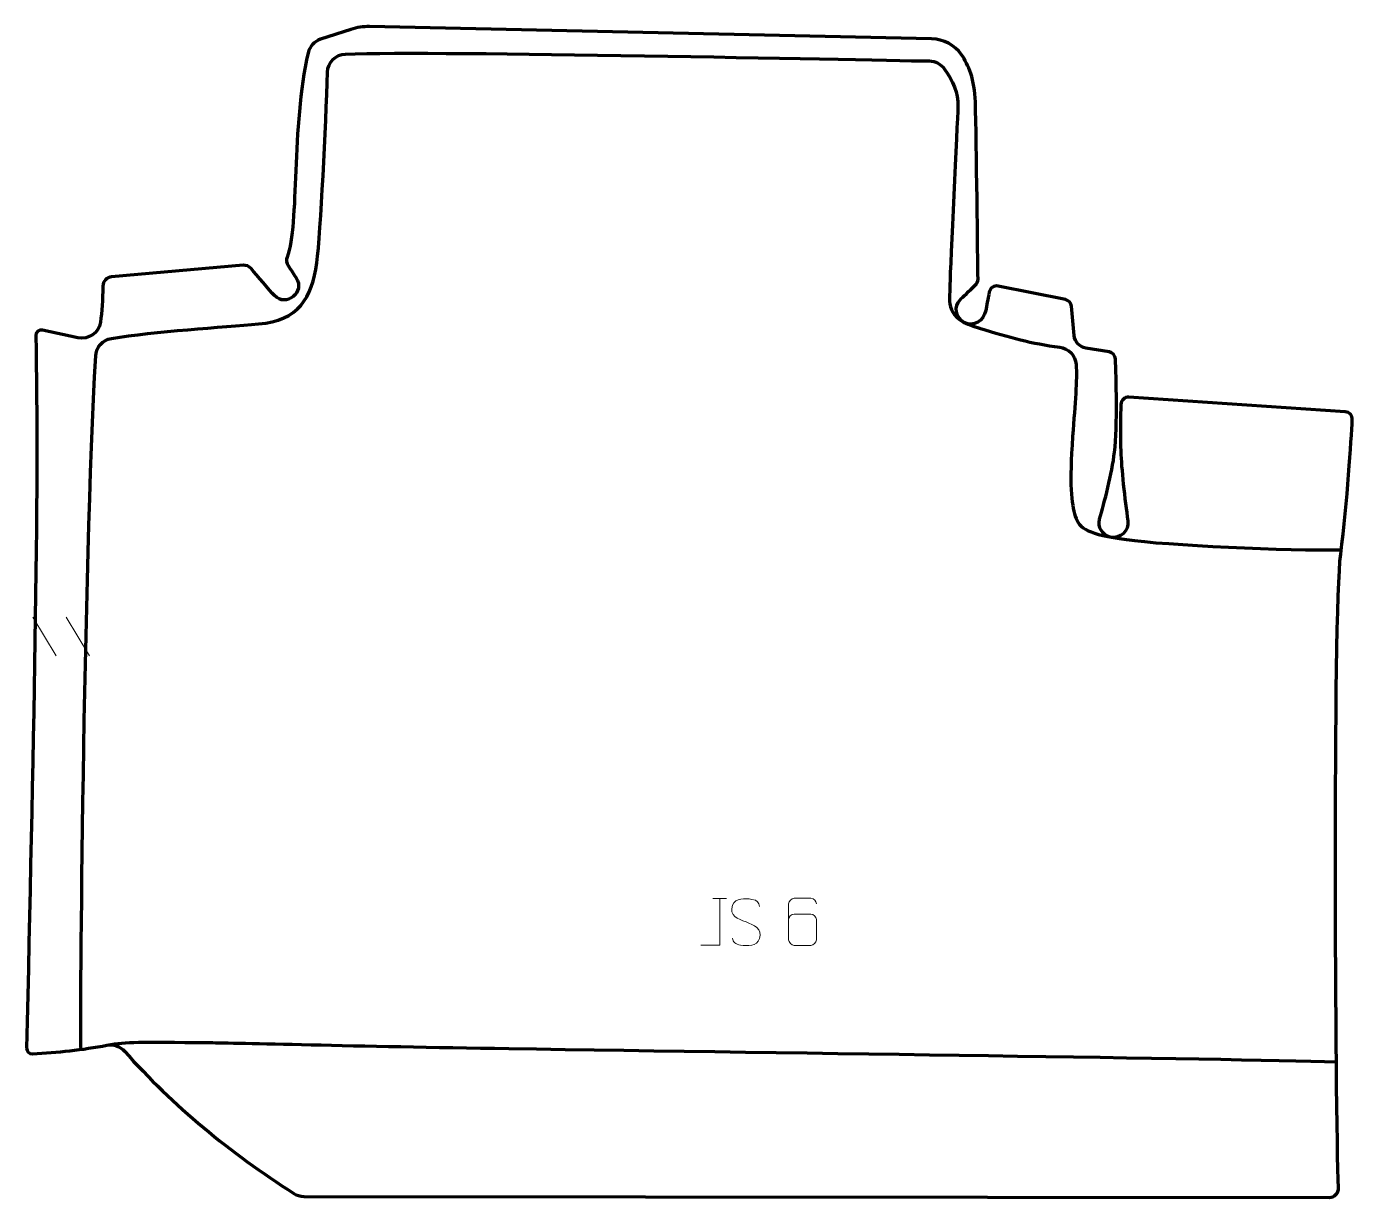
# Model space of a CAD drawing. Header units: millimetres. Extents: x -353 to 352, y -310 to 312.
import ezdxf

# ---------------------------------------------------------------- set-up
doc = ezdxf.new("R2010")
doc.units = ezdxf.units.MM
doc.header["$MEASUREMENT"] = 0
doc.layers.add('layer 1', color=7, linetype='Continuous')
doc.layers.add('layer 2', color=7, linetype='Continuous')

msp = doc.modelspace()

# ---------------------------------------------------------------- linework, layer by layer
at = {"layer": 'layer 1', "color": 230, "lineweight": 200}
msp.add_open_spline([(-352.6965, -230.6453), (-349.3465, -81.0204), (-345.8211, 70.9698), (-347.8703, 147.8759), (-347.8703, 147.8759), (-347.9224, 149.8187), (-346.1406, 151.2942), (-344.2406, 150.8853), (-344.2406, 150.8853), (-344.2406, 150.8853), (-325.4249, 146.8373), (-325.4249, 146.8373), (-325.4249, 146.8373), (-319.796, 145.6263), (-314.2793, 149.4022), (-313.4368, 155.0984), (-313.4368, 155.0984), (-312.6341, 160.5257), (-312.2576, 167.0668), (-312.146, 174.2996), (-312.146, 174.2996), (-312.1064, 176.8657), (-310.1405, 178.9905), (-307.5833, 179.2148), (-307.5833, 179.2148), (-307.5833, 179.2148), (-237.6538, 185.3459), (-237.6538, 185.3459), (-237.6538, 185.3459), (-236.0343, 185.4876), (-234.4479, 184.834), (-233.3986, 183.5925), (-233.3986, 183.5925), (-230.2987, 179.9248), (-223.7165, 172.1796), (-220.9296, 169.2269), (-220.9296, 169.2269), (-214.7998, 162.7332), (-204.5128, 171.2107), (-209.4063, 178.6801), (-209.4063, 178.6801), (-210.2944, 180.0357), (-212.2991, 183.0517), (-213.7038, 185.1625), (-213.7038, 185.1625), (-214.5964, 186.5037), (-214.7716, 188.1864), (-214.2134, 189.6977), (-214.2134, 189.6977), (-207.7578, 207.1673), (-212.1229, 258.9627), (-203.0996, 298.1901), (-203.0996, 298.1901), (-202.3128, 301.6119), (-199.7865, 304.3683), (-196.4479, 305.4551), (-196.4479, 305.4551), (-196.4479, 305.4551), (-180.3541, 310.6939), (-180.3541, 310.6939), (-180.3541, 310.6939), (-177.1474, 311.7378), (-173.7879, 312.2338), (-170.4168, 312.1603), (-170.4168, 312.1603), (-170.4168, 312.1603), (128.2398, 305.6761), (128.2398, 305.6761), (128.2398, 305.6761), (134.5688, 305.5388), (140.5046, 302.4457), (144.1211, 297.2498), (144.1211, 297.2498), (147.7516, 292.0329), (151.2303, 284.0023), (151.5336, 272.2154), (151.5336, 272.2154), (152.1217, 249.3754), (152.7853, 189.3754), (152.9094, 177.878), (152.9094, 177.878), (152.9227, 176.6653), (152.335, 175.5748), (151.4494, 174.7471), (151.4494, 174.7471), (148.1687, 171.6818), (144.8559, 168.4007), (143.4231, 167.0243), (143.4231, 167.0243), (139.7685, 163.5144), (141.1382, 157.3247), (145.6292, 154.978), (145.6292, 154.978), (145.6295, 154.978), (145.6299, 154.9777), (145.6303, 154.9777), (145.6303, 154.9777), (150.5522, 152.4061), (156.0094, 155.7989), (156.987, 161.2651), (156.987, 161.2651), (157.4545, 163.8788), (158.1087, 167.207), (158.8738, 170.9986), (158.8738, 170.9986), (159.3212, 173.2173), (161.3914, 174.7127), (163.6101, 174.2655), (163.6101, 174.2655), (163.6101, 174.2655), (199.3231, 167.0698), (199.3231, 167.0698), (199.3231, 167.0698), (201.0504, 166.7218), (202.3466, 165.2838), (202.5146, 163.5297), (202.5146, 163.5297), (202.5146, 163.5297), (203.9992, 148.0238), (203.9992, 148.0238), (203.9992, 148.0238), (204.3242, 144.6316), (206.895, 141.8847), (210.2581, 141.3364), (210.2581, 141.3364), (210.2581, 141.3364), (222.6067, 139.3229), (222.6067, 139.3229), (222.6067, 139.3229), (224.4835, 139.0165), (225.886, 137.4335), (225.9597, 135.5333), (225.9597, 135.5333), (226.3161, 126.374), (227.13, 100.1811), (225.4502, 85.9752), (225.4502, 85.9752), (224.1173, 74.7018), (219.9478, 59.0837), (217.5365, 50.4737), (217.5365, 50.4737), (216.3554, 46.2549), (218.93, 41.9049), (223.1963, 40.9086), (223.1963, 40.9086), (228.5044, 39.6693), (233.3804, 44.1901), (232.5487, 49.5773), (232.5487, 49.5773), (230.857, 60.5362), (229.0595, 78.0986), (228.771, 86.2285), (228.771, 86.2285), (228.4531, 95.1827), (228.6711, 105.7072), (228.8374, 111.3926), (228.8374, 111.3926), (228.9038, 113.6609), (230.8417, 115.4175), (233.1059, 115.264), (233.1059, 115.264), (233.1059, 115.264), (348.0707, 107.4759), (348.0707, 107.4759), (348.0707, 107.4759), (350.2524, 107.3279), (351.9111, 105.4574), (351.7951, 103.2741), (351.7951, 103.2741), (351.2069, 92.2301), (349.2877, 59.916), (345.655, 31.7501), (345.655, 31.7501), (341.4323, -0.9856), (342.8031, -264.407), (344.4788, -304.8802), (344.4788, -304.8802), (344.5967, -307.7228), (342.3229, -310.088), (339.4777, -310.0849), (339.4777, -310.0849), (339.4777, -310.0849), (-205.3399, -309.517), (-205.3399, -309.517), (-205.3399, -309.517), (-207.2329, -309.515), (-209.0898, -308.9808), (-210.6864, -307.9637), (-210.6864, -307.9637), (-244.6179, -286.3431), (-274.8439, -261.3427), (-300.7018, -232.3588), (-300.7018, -232.3588), (-303.0289, -229.7505), (-306.5392, -228.5175), (-309.9753, -229.1582), (-309.9753, -229.1582), (-323.0112, -231.5893), (-336.2005, -233.1396), (-349.561, -233.7092), (-349.561, -233.7092), (-351.2959, -233.7831), (-352.7357, -232.3815), (-352.6965, -230.6453)], degree=3, knots=[0, 0, 0, 0, 0.01923077, 0.01923077, 0.01923077, 0.01923077, 0.03846154, 0.03846154, 0.03846154, 0.03846154, 0.05769231, 0.05769231, 0.05769231, 0.05769231, 0.07692308, 0.07692308, 0.07692308, 0.07692308, 0.09615385, 0.09615385, 0.09615385, 0.09615385, 0.11538462, 0.11538462, 0.11538462, 0.11538462, 0.13461538, 0.13461538, 0.13461538, 0.13461538, 0.15384615, 0.15384615, 0.15384615, 0.15384615, 0.17307692, 0.17307692, 0.17307692, 0.17307692, 0.19230769, 0.19230769, 0.19230769, 0.19230769, 0.21153846, 0.21153846, 0.21153846, 0.21153846, 0.23076923, 0.23076923, 0.23076923, 0.23076923, 0.25, 0.25, 0.25, 0.25, 0.26923077, 0.26923077, 0.26923077, 0.26923077, 0.28846154, 0.28846154, 0.28846154, 0.28846154, 0.30769231, 0.30769231, 0.30769231, 0.30769231, 0.32692308, 0.32692308, 0.32692308, 0.32692308, 0.34615385, 0.34615385, 0.34615385, 0.34615385, 0.36538462, 0.36538462, 0.36538462, 0.36538462, 0.38461538, 0.38461538, 0.38461538, 0.38461538, 0.40384615, 0.40384615, 0.40384615, 0.40384615, 0.42307692, 0.42307692, 0.42307692, 0.42307692, 0.44230769, 0.44230769, 0.44230769, 0.44230769, 0.46153846, 0.46153846, 0.46153846, 0.46153846, 0.48076923, 0.48076923, 0.48076923, 0.48076923, 0.5, 0.5, 0.5, 0.5, 0.51923077, 0.51923077, 0.51923077, 0.51923077, 0.53846154, 0.53846154, 0.53846154, 0.53846154, 0.55769231, 0.55769231, 0.55769231, 0.55769231, 0.57692308, 0.57692308, 0.57692308, 0.57692308, 0.59615385, 0.59615385, 0.59615385, 0.59615385, 0.61538462, 0.61538462, 0.61538462, 0.61538462, 0.63461538, 0.63461538, 0.63461538, 0.63461538, 0.65384615, 0.65384615, 0.65384615, 0.65384615, 0.67307692, 0.67307692, 0.67307692, 0.67307692, 0.69230769, 0.69230769, 0.69230769, 0.69230769, 0.71153846, 0.71153846, 0.71153846, 0.71153846, 0.73076923, 0.73076923, 0.73076923, 0.73076923, 0.75, 0.75, 0.75, 0.75, 0.76923077, 0.76923077, 0.76923077, 0.76923077, 0.78846154, 0.78846154, 0.78846154, 0.78846154, 0.80769231, 0.80769231, 0.80769231, 0.80769231, 0.82692308, 0.82692308, 0.82692308, 0.82692308, 0.84615385, 0.84615385, 0.84615385, 0.84615385, 0.86538462, 0.86538462, 0.86538462, 0.86538462, 0.88461538, 0.88461538, 0.88461538, 0.88461538, 0.90384615, 0.90384615, 0.90384615, 0.90384615, 0.92307692, 0.92307692, 0.92307692, 0.92307692, 0.94230769, 0.94230769, 0.94230769, 0.94230769, 0.96153846, 0.96153846, 0.96153846, 0.96153846, 1, 1, 1, 1], dxfattribs=at)
at = {"layer": 'layer 1', "color": 250, "lineweight": 9}
for points in [[(-349.3997, -1.7407), (-349.3997, -1.7407), (-337.0354, -22.285), (-337.0354, -22.285)], [(-331.6698, -1.7407), (-331.6698, -1.7407), (-319.3055, -22.285), (-319.3055, -22.285)], [(12.0429, -151.1215), (12.0429, -151.1215), (19.2111, -151.1215), (19.2111, -151.1215)]]:
    msp.add_open_spline(points, degree=3, dxfattribs=at)
for points, knots in [([(5.605, -176.0751), (5.605, -176.0751), (15.627, -176.0751), (15.627, -176.0751), (15.627, -176.0751), (15.627, -176.0751), (15.627, -151.1215), (15.627, -151.1215)], [0, 0, 0, 0, 0.33333333, 0.33333333, 0.33333333, 0.33333333, 1, 1, 1, 1]), ([(29.627, -163.5983), (25.3787, -162.1279), (20.4706, -160.3321), (22.4757, -154.8118), (22.4757, -154.8118), (23.9792, -150.6719), (29.1928, -151.0604), (32.7964, -151.6615), (32.7964, -151.6615), (35.657, -152.1387), (36.5217, -153.3519), (36.8323, -155.436)], [0, 0, 0, 0, 0.25, 0.25, 0.25, 0.25, 0.5, 0.5, 0.5, 0.5, 1, 1, 1, 1]), ([(67.0569, -154.0576), (67.0328, -152.7181), (65.6766, -151.0649), (64.1047, -151.0992), (64.1047, -151.0992), (61.1199, -151.0995), (58.1347, -151.0995), (55.1493, -151.0992), (55.1493, -151.0992), (53.9302, -151.0843), (52.202, -152.5219), (52.197, -154.0576), (52.197, -154.0576), (52.1973, -160.4181), (52.1973, -166.7789), (52.197, -173.1396), (52.197, -173.1396), (52.2017, -174.3025), (53.9302, -176.0736), (55.1493, -176.098), (55.1493, -176.098), (58.1347, -176.0977), (61.1199, -176.0977), (64.1047, -176.098), (64.1047, -176.098), (65.3828, -176.0542), (67.0525, -174.4397), (67.0569, -173.1396), (67.0569, -173.1396), (67.0569, -169.5563), (67.0569, -165.9732), (67.0569, -162.3905), (67.0569, -162.3905), (67.0184, -160.9123), (65.4357, -159.4794), (64.1047, -159.4814), (64.1047, -159.4814), (61.1199, -159.4811), (58.1347, -159.4811), (55.1493, -159.4814), (55.1493, -159.4814), (53.8198, -159.4764), (52.1768, -160.9837), (52.2185, -162.4122)], [0, 0, 0, 0, 0.08333333, 0.08333333, 0.08333333, 0.08333333, 0.16666667, 0.16666667, 0.16666667, 0.16666667, 0.25, 0.25, 0.25, 0.25, 0.33333333, 0.33333333, 0.33333333, 0.33333333, 0.41666667, 0.41666667, 0.41666667, 0.41666667, 0.5, 0.5, 0.5, 0.5, 0.58333333, 0.58333333, 0.58333333, 0.58333333, 0.66666667, 0.66666667, 0.66666667, 0.66666667, 0.75, 0.75, 0.75, 0.75, 0.83333333, 0.83333333, 0.83333333, 0.83333333, 1, 1, 1, 1]), ([(29.627, -163.5984), (33.6456, -165.2451), (38.6751, -167.1334), (36.8411, -172.4937), (36.8411, -172.4937), (35.3813, -176.7601), (30.4705, -176.5034), (26.7444, -175.9487), (26.7444, -175.9487), (23.9944, -175.5389), (22.7735, -174.3254), (22.3955, -172.2132)], [0, 0, 0, 0, 0.25, 0.25, 0.25, 0.25, 0.5, 0.5, 0.5, 0.5, 1, 1, 1, 1])]:
    msp.add_open_spline(points, degree=3, knots=knots, dxfattribs=at)
at = {"layer": 'layer 2', "color": 142, "lineweight": 200}
for points, knots in [([(-323.7441, -231.3835), (-324.4467, -218.4258), (-322.3907, 21.9895), (-315.9838, 137.1748), (-315.9838, 137.1748), (-315.7232, 141.8625), (-312.2376, 145.7274), (-307.6048, 146.489), (-307.6048, 146.489), (-284.9123, 150.2193), (-248.1443, 152.511), (-229.4029, 154.1462), (-229.4029, 154.1462), (-208.2725, 155.9895), (-201.0169, 167.8915), (-198.4943, 186.6004), (-198.4943, 186.6004), (-196.2404, 203.32), (-193.7089, 259.4171), (-192.7934, 287.9331), (-192.7934, 287.9331), (-192.6252, 293.1763), (-188.4336, 297.4005), (-183.1915, 297.601), (-183.1915, 297.601), (-133.5757, 299.5011), (87.1827, 294.5294), (127.0539, 293.9078), (127.0539, 293.9078), (130.2668, 293.8577), (133.2563, 292.264), (135.0973, 289.6301), (135.0973, 289.6301), (139.4621, 283.3847), (142.5543, 276.9776), (142.2591, 269.666), (142.2591, 269.666), (141.8972, 260.7039), (138.0755, 184.8277), (138.0061, 174.9668), (138.0061, 174.9668), (137.9366, 165.1058), (134.8939, 157.3578), (153.6813, 151.8466), (153.6813, 151.8466), (170.0122, 147.0561), (181.1724, 143.7209), (196.3541, 141.8049), (196.3541, 141.8049), (201.084, 141.2082), (204.7515, 137.3419), (205.0598, 132.5845), (205.0598, 132.5845), (205.5948, 124.3277), (204.5057, 112.4652), (203.1817, 94.4214), (203.1817, 94.4214), (201.3128, 68.9541), (202.5529, 58.644), (204.6079, 51.9774), (204.6079, 51.9774), (206.6842, 45.2419), (211.4809, 42.3663), (231.7815, 39.5338), (231.7815, 39.5338), (252.082, 36.7015), (318.2287, 33.3898), (345.9611, 34.1692)], [0, 0, 0, 0, 0.05555556, 0.05555556, 0.05555556, 0.05555556, 0.11111111, 0.11111111, 0.11111111, 0.11111111, 0.16666667, 0.16666667, 0.16666667, 0.16666667, 0.22222222, 0.22222222, 0.22222222, 0.22222222, 0.27777778, 0.27777778, 0.27777778, 0.27777778, 0.33333333, 0.33333333, 0.33333333, 0.33333333, 0.38888889, 0.38888889, 0.38888889, 0.38888889, 0.44444444, 0.44444444, 0.44444444, 0.44444444, 0.5, 0.5, 0.5, 0.5, 0.55555556, 0.55555556, 0.55555556, 0.55555556, 0.61111111, 0.61111111, 0.61111111, 0.61111111, 0.66666667, 0.66666667, 0.66666667, 0.66666667, 0.72222222, 0.72222222, 0.72222222, 0.72222222, 0.77777778, 0.77777778, 0.77777778, 0.77777778, 0.83333333, 0.83333333, 0.83333333, 0.83333333, 0.88888889, 0.88888889, 0.88888889, 0.88888889, 1, 1, 1, 1]), ([(-309.9754, -229.1583), (-298.4288, -227.1737), (-294.8451, -227.4977), (-255.4012, -227.7755), (-255.4012, -227.7755), (-241.8454, -227.871), (-178.1183, -229.6777), (-96.4406, -230.9388), (-96.4406, -230.9388), (59.5375, -233.3475), (280.9629, -236.1494), (343.3444, -237.9645)], [0, 0, 0, 0, 0.25, 0.25, 0.25, 0.25, 0.5, 0.5, 0.5, 0.5, 1, 1, 1, 1])]:
    msp.add_open_spline(points, degree=3, knots=knots, dxfattribs=at)

doc.saveas('drawing.dxf')
